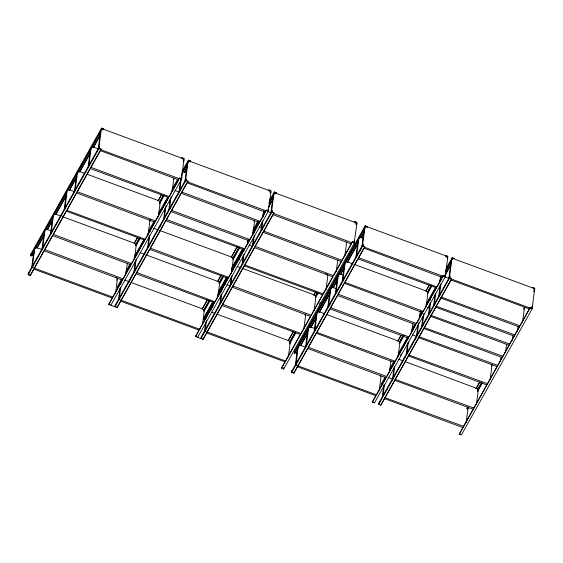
<?xml version="1.0" encoding="UTF-8"?>
<svg xmlns="http://www.w3.org/2000/svg" width="563" height="563" viewBox="0 0 563 563"><rect width="100%" height="100%" fill="white"/><g stroke="black" fill="none" stroke-linecap="round" stroke-linejoin="round"><path stroke-width="0.84" d="M263.646 231.386L272.893 214.658L351.291 243.962L342.086 260.359L263.66 231.111M28.15 274.716L28.347 273.21L99.144 147.049L99.616 147.224L99.461 148.393L101.073 149.336L30.275 275.497L28.15 274.716L98.947 148.548L99.144 147.049M34.061 250.598L31.071 255.933L30.599 255.757L30.789 254.251L101.586 128.09L103.712 128.878L103.465 129.574L101.812 128.962L102.016 128.596L103.669 129.208M31.071 255.933L32.077 253.237M30.275 275.497L33.738 269.072L112.178 298.045L108.715 304.47L117.104 307.567L187.901 181.406L186.29 180.463L186.444 179.294L185.973 179.118L115.169 305.28L114.979 306.786L185.776 180.617L185.973 179.118M31.218 254.765L32.872 255.37L30.789 254.251M31.767 267.115L34.019 249.662M32.921 266.074L32.45 265.898L34.702 248.445L35.173 248.614L35.321 247.446L36.975 248.058L44.055 235.447M34.378 268.185L43.998 250.788L122.396 280.092L112.818 297.158L32.253 267.397M36.975 248.058L43.267 236.594M43.182 247.79L42.711 247.614L44.963 230.161L45.434 230.33L47.243 226.213M46.138 229.366L47.236 229.774L51.838 221.322M52.831 216.143L50.579 233.596L51.05 233.772M56.23 210.189L54.132 213.926L55.786 214.538L65.477 197.022M64.259 209.218L66.511 191.758M64.942 207.993L67.194 190.54L67.666 190.716L76.828 174.389M73.225 179.9L67.813 189.548L69.467 190.16L75.759 178.696M74.52 190.934L76.772 173.474M75.674 189.886L75.203 189.71L77.455 172.257L77.926 172.433L79.334 169.02M76.491 192.884L154.888 222.188L145.31 239.254L66.87 210.288L76.075 193.63M78.074 171.265L79.728 171.87L89.834 153.608M92.311 147.084L93.409 147.492L99.419 136.535M100.51 131.179L98.251 148.632L98.722 148.808M30.599 255.757L101.396 129.596L101.586 128.09M99.616 147.224L98.94 147.415L101.192 129.962L101.664 130.13L101.812 128.962M101.664 130.13L102.016 128.596M101.115 149.005L100.868 149.702L179.308 178.675L179.562 177.971L181.216 178.584L181.004 178.95L181.363 177.415L181.835 177.591L181.645 179.09L110.841 305.259M103.465 129.574L103.712 128.878M115.57 293.112L117.393 278.981L116.921 278.812L117.069 277.643L115.971 277.235M117.892 287.996L117.421 287.827L117.618 286.321L121.481 279.438M117.104 307.567L120.566 301.142L199.006 330.108L195.544 336.54L203.074 339.32L273.878 213.159L272.267 212.216L272.415 211.048L271.943 210.872L201.146 337.033L200.949 338.539L271.753 212.371L271.943 210.872M119.982 288.383L118.589 299.185L119.06 299.361M120.524 284.224L120.841 281.732L121.312 281.901M120.672 287.158L119.279 297.968L119.75 298.144M121.207 283.006L121.531 280.508L122.002 280.684M121.207 300.255L135.957 273.709L214.397 302.683L199.647 329.228L119.082 299.467M125.936 273.998L127.329 263.195M134.487 258.762L136.204 245.461L135.732 245.285L135.887 244.117L134.275 243.174L137.625 237.199M135.373 260.95L133.98 271.76L134.451 271.936M136.021 255.968L136.232 254.3M134.67 270.543L136.169 258.903M136.703 254.743L136.922 253.083L137.393 253.259M149.568 219.739L149.413 220.907L149.885 221.083L148.062 235.214M147.661 247.382L149.054 236.573M149.702 231.583L149.913 229.922M149.744 235.355L148.351 246.158L148.822 246.334M150.279 231.196L150.602 228.705L151.074 228.881M158.323 216.931L160.145 202.8L159.674 202.624L159.829 201.455L158.217 200.512L161.152 195.284M165.135 207.93L163.742 218.733L164.213 218.908M165.67 203.771L165.994 201.28L166.465 201.455M165.923 205.875L164.424 217.515L164.896 217.691M166.458 201.723L166.676 200.062L167.148 200.231M170.265 198.788L168.872 209.591L169.343 209.767M171.053 196.733L169.554 208.373L170.026 208.549L170.856 207.064M172.109 191.716L173.826 178.422L173.355 178.246M181.159 177.781L181.631 177.957L183.883 160.497L183.411 160.328L183.559 159.16L181.905 158.548L182.159 157.844L184.284 158.632L183.2 161.722M108.715 304.47L179.562 177.971M181.905 158.548L182.159 157.844M179.133 191.307L180.632 179.667M181.216 178.584L181.363 177.415M183.411 160.328L183.77 158.794L182.116 158.182M179.815 190.09L181.314 178.45M181.532 176.789L181.962 173.467M182.686 171.638L184.34 172.25L186.388 168.351M185.487 180.997L185.016 180.822L187.268 163.369L187.739 163.544L182.539 172.806L182.067 172.63L188.225 161.665L188.415 160.159L190.54 160.948L190.224 161.764L188.57 161.152L188.844 160.666L190.498 161.278M186.444 179.294L185.699 179.604L187.951 162.151L188.422 162.327L188.57 161.152M188.422 162.327L188.844 160.666M190.224 161.764L190.54 160.948M202.504 324.351L204.221 311.05L203.75 310.882L203.897 309.706L202.286 308.763L207.332 299.776M206.86 314.421L203.869 319.756L203.398 319.58L203.595 318.074L212.603 302.021M203.869 319.756L206.157 314.773M203.074 339.32L206.537 332.895L284.984 361.868L281.563 367.963L283.646 369.075L354.444 242.913L354.634 241.414L354.162 241.238L353.824 241.851M205.72 318.862L204.017 318.581M204.566 330.938L205.636 322.627M206.178 318.468L206.818 313.485M206.431 320.579L205.249 329.721L205.72 329.897M206.966 316.42L207.501 312.268L207.972 312.437L213.856 301.958M217.895 296.926L219.612 283.625L219.141 283.449L219.288 282.281L217.677 281.338L221.034 275.363M221.139 294.372L219.957 303.513L220.429 303.689M221.674 290.212L222.209 286.06L222.681 286.229L217.635 295.216M221.716 293.985L220.64 302.296L221.111 302.465M222.357 288.995L222.892 284.836L223.363 285.012L227.529 277.594M223.363 285.012L223.518 283.843M231.47 273.379L233.293 259.247L232.822 259.071L232.969 257.903L231.358 256.96L236.917 247.058M231.287 276.919L230.218 285.23L230.689 285.399M232.04 271.099L232.47 267.77L232.941 267.946L231.696 270.17M230.9 284.012L231.977 275.694M232.618 270.712L233.152 266.552L233.624 266.728L243.659 248.853M242.189 263.899L243.258 255.581M243.8 251.429L244.011 249.768M242.871 262.675L243.948 254.363M247.65 243.899L248.184 239.747M254.18 220.119L254.026 221.287L254.497 221.456L252.78 234.757M252.449 245.609L253.519 237.297M254.061 233.145L254.701 228.156M254.314 235.25L253.132 244.391L253.603 244.567M254.849 231.09L255.384 226.938L255.855 227.114L258.769 221.928M255.855 227.114L256.01 225.939M254.427 247.565L332.824 276.869L323.246 293.935L244.806 264.962L254.004 248.304M262.105 222.005L261.035 230.316L261.506 230.492M262.858 216.185L263.287 212.863L263.97 211.646L263.435 215.798M262.935 217.304L263.794 210.653M262.787 220.787L261.718 229.099L262.189 229.275M197.669 337.321L268.467 211.16L268.664 209.661L268.192 209.485L268.037 210.653L266.383 210.041L266.067 210.865L187.627 181.891L187.943 181.068M270.641 192.694L270.17 192.518L270.317 191.35L268.664 190.737L268.98 189.914L271.106 190.702L268.389 210.147L267.918 209.971L268.192 209.485M195.544 336.54L266.383 210.041M268.664 190.737L268.98 189.914M270.17 192.518L270.592 190.857L268.938 190.252M270.916 212.701L273.168 195.248M271.598 211.484L273.85 194.031L274.322 194.2L274.821 192.419L276.475 193.032L276.13 193.644L274.477 193.032L274.821 192.419M268.987 202.701L274.195 193.419L274.392 191.913L276.475 193.032M273.576 213.44L351.974 242.744L352.361 241.794L354.014 242.407L354.162 241.238M276.13 193.644L276.517 192.701M283.646 369.075L283.836 367.576M288.369 356.935L290.191 342.804L289.72 342.635L289.875 341.467L288.263 340.516L292.887 332.283M291.972 370.876L291.775 372.375L293.9 373.163L364.697 246.995L363.093 246.052L363.241 244.884L362.769 244.708L291.972 370.876L292.443 371.045M295.864 364.951L295.392 364.782L297.644 347.322L298.116 347.498L294.695 353.592L294.224 353.416L294.414 351.917L365.218 225.756L367.343 226.537C367.273 228.423 363.318 224.869 367.301 226.868M291.916 372.129L292.106 370.63L291.775 372.375L362.572 246.214L362.769 244.708M294.695 353.592L294.843 352.424L296.497 353.036L297.355 351.509M293.9 373.163L297.363 366.731L375.81 395.705L372.389 401.799L374.465 402.918L445.27 276.757L445.46 275.251L444.988 275.075L444.7 276.489M296.546 363.733L296.075 363.557L298.327 346.104L298.798 346.28L298.946 345.112M298.003 365.844L307.623 348.448L386.021 377.752L376.45 394.818L295.878 365.063M299.502 345.316L300.6 345.717L307.307 333.514M305.266 314.034L305.111 315.203L305.582 315.379L303.872 328.679M314.133 310.396L315.843 297.095L315.371 296.919L315.526 295.751L313.873 295.139L315.59 291.831M309.207 326.829L310.86 327.434L315.463 318.989M314.203 331.255L316.455 313.802M317.757 311.585L319.411 312.198L329.102 294.681M327.497 274.42L327.342 275.589L327.814 275.764L325.991 289.896M327.884 306.877L330.136 289.424M329.038 305.836L328.567 305.66L330.819 288.207L331.29 288.376L331.438 287.207L333.092 287.82L337.371 280.198M333.092 287.82L336.984 280.627M336.252 271.612L337.758 259.972M337.659 276.011L335.407 293.471L335.879 293.647M336.561 292.422L336.09 292.253L338.342 274.793L338.813 274.969L338.968 273.801L340.622 274.413L344.317 267.826M340.622 274.413L343.113 274.983M344.943 255.482L346.66 242.181L346.189 242.013M342.93 280.057L345.182 262.604L345.654 262.78L358.237 240.366M345.809 261.612L347.462 262.224L357.146 244.708M356.548 224.574L356.076 224.398L356.224 223.23L354.57 222.617L354.957 221.667L357.083 222.455L354.296 242.027L354.634 241.414M281.521 368.293L352.361 241.794M354.57 222.617L354.957 221.667M356.076 224.398L356.569 222.617L354.915 222.005M355.929 256.897L358.181 239.444M357.906 258.853L436.346 287.827L423.306 311.318L344.866 282.344L357.484 259.599M359.49 237.234L361.143 237.839L363.649 233.117M364.198 228.719L361.946 246.172L362.417 246.348M294.224 353.416L365.021 227.255L365.218 225.756M363.241 244.884L363.093 246.052M363.107 245.13L362.635 244.954L364.887 227.501L365.359 227.67L365.507 226.502M365.359 227.67L365.647 226.263M367.16 227.114L367.343 226.537M380.701 375.303L380.546 376.471L381.017 376.647L379.3 389.948M450.034 278.045L451.646 278.988L380.841 405.156L378.716 404.368L378.913 402.862L449.71 276.7L450.182 276.876L449.914 278.122L451.526 279.065L529.966 308.038L531.669 308.313L531.817 307.145L532.288 307.321L531.606 308.538M381.637 385.585L381.165 385.409L381.355 383.91L385.219 377.027M380.841 405.156L451.688 278.657M383.853 384.965L382.354 396.605L383.037 395.388L384.43 384.578M384.395 380.813L384.606 379.145L385.289 377.928L385.761 378.104M385.078 379.589L385.289 377.928M384.325 398.555L462.772 427.528M384.951 397.837L385.015 397.337M389.561 371.657L390.961 360.855M394.009 367.512L392.615 378.322L393.298 377.097L394.691 366.295M398.111 356.421L399.829 343.127L399.357 342.951L399.512 341.783L397.9 340.84L400.835 335.604M394.593 380.271L473.033 409.245M395.212 379.553L395.275 379.054M406.767 354.113L406.296 353.937L407.689 343.134M408.224 338.975L408.442 337.314M406.296 353.937L406.979 352.719L408.372 341.917M408.274 355.893L486.714 384.867M411.687 332.874L412.869 323.732M408.893 355.176L408.956 354.676M417.028 335.829L416.557 335.654L417.95 324.851M416.557 335.654L417.239 334.436L418.745 322.803M419.322 318.637L420.287 311.156M418.534 337.61L496.974 366.583M419.154 336.892L419.217 336.392M426.163 306.448L427.873 293.147L427.401 292.971L427.556 291.803L425.945 290.86L429.302 284.885M422.159 326.688L421.687 326.512L422.975 316.54M421.687 326.512L422.37 325.294L423.876 313.654M423.665 328.468L502.105 357.442M424.284 327.75L424.347 327.251M429.921 303.52L428.527 314.323L429.21 313.105L430.604 302.296M430.35 300.192L430.779 296.87L431.462 295.652L431.934 295.821M431.251 297.313L431.462 295.652M430.505 316.279L508.945 345.246M431.124 315.561L431.188 315.062M435.051 294.379L433.658 305.181L434.34 303.964L435.734 293.154M435.699 289.389L435.91 287.728M435.635 307.138L514.075 336.104M436.255 306.42L436.318 305.913M439.844 282.07L440.59 276.25M440.182 285.23L438.788 296.039L439.471 294.822L440.864 284.012M440.829 280.247L441.04 278.586L441.723 277.362L442.194 277.538M441.406 279.86L441.723 277.362M447.578 258.044L447.106 257.868L447.254 256.7L445.6 256.088L445.783 255.511L447.909 256.292L445.326 275.497L444.854 275.321L449.992 266.172M372.34 402.13L443.187 275.638L444.84 276.25M445.6 256.088L445.783 255.511M440.766 297.996L519.206 326.962M441.385 297.271L441.448 296.771M447.106 257.868L447.395 256.454L445.741 255.841M451.85 259.325L451.167 260.542L448.915 277.995L449.598 276.778L451.85 259.325L452.321 259.501M378.716 404.368L449.52 278.206L449.71 276.7M451.962 259.247L452.159 257.741L454.285 258.53L452.589 258.255L452.434 259.423L451.962 259.247L445.53 270.719M450.886 279.952L529.326 308.925M459.288 434.122L530.128 307.63L531.782 308.235L531.929 307.067L532.401 307.243L532.211 308.749L461.414 434.91L459.288 434.122L530.128 307.63M463.455 426.311L384.972 397.675M466.157 422.602L467.98 408.471L467.508 408.295L467.663 407.126L466.98 408.344M473.715 408.027L395.233 379.385M476.418 404.318L478.24 390.187L477.769 390.011L477.924 388.843L405.226 361.643M487.396 383.649L408.914 355.007M491.605 364.465L491.45 365.633L491.921 365.809L490.211 379.103M497.657 365.359L419.175 336.723M500.472 360.82L500.901 357.498M502.787 356.217L424.305 327.582M505.49 352.508L506.566 344.197M509.628 344.028L431.145 315.393M512.33 340.319L512.872 336.167M514.758 334.886L436.276 306.251M517.46 331.178L518.108 326.195M519.888 325.745L441.406 297.109M522.591 322.036L524.413 307.905L523.942 307.736M532.288 307.321L534.54 289.868L534.069 289.692L534.224 288.523L452.469 258.333M534.653 289.79L534.85 288.284L532.725 287.503L534.336 288.446L534.181 289.614L534.653 289.79L533.801 291.317M35.736 246.707L38.235 242.252M39.072 240.767L39.903 239.289M40.733 237.804L43.231 233.349M48.066 224.736L50.135 221.048M58.749 205.706L60.424 202.722M63.781 196.74L65.456 193.756M75.724 175.452L76.976 173.221M80.171 167.528L81.009 166.036M81.846 164.537L83.528 161.553M86.878 155.571L88.975 151.834M92.606 145.367L93.458 143.846M94.739 141.566L96.442 138.533M35.173 248.614L44.751 231.548L44.28 231.379L42.028 248.832L42.499 249.008M45.434 230.33L53.302 216.312M66.561 192.68L53.985 215.094L53.513 214.918L51.261 232.378L51.733 232.547M77.926 172.433L90.924 149.272L90.453 149.096L88.201 166.549L88.672 166.725M100.552 132.108L91.607 148.055L91.136 147.879L88.884 165.332L89.355 165.508M32.872 255.37L34.153 253.09M47.236 229.774L52.619 220.182M55.786 214.538L66.272 195.861M69.467 190.16L76.962 176.803M79.728 171.87L90.214 153.192M93.409 147.492L100.65 134.592M134.233 243.512L137.583 237.53M158.175 200.843L161.525 194.868M135.887 244.117L139.237 238.142M159.829 201.455L163.179 195.481M183.559 159.16L183.77 158.794M135.732 245.285L139.504 238.564M159.674 202.624L163.446 195.903M116.71 280.205L117.393 278.981M136.204 245.461L139.976 238.74M149.885 221.083L150.715 219.598M159.463 204.017L164.34 195.326M173.144 179.639L173.826 178.422M125.767 271.795L130.06 264.146M134.353 256.503L143.79 239.683M148.512 231.266L154.086 221.329M158.379 213.687L167.394 197.627M172.109 189.217L177.69 179.273M181.983 171.631L188.415 160.159M117.421 287.827L121.531 280.508M125.732 273.02L130.771 264.04M134.135 258.044L144.044 240.387M147.823 233.659L154.445 221.85M158.294 214.989L168.295 197.177M171.806 190.92L178.464 179.048M184.34 172.25L187.141 167.26M181.631 177.957L181.835 177.591M128.99 281.669L129.835 280.17M159.934 226.523L160.793 225.003M177.936 194.446L178.767 192.968M186.015 180.948L186.29 180.463M202.244 309.101L207.29 300.114M217.635 281.669L220.992 275.694M231.316 257.291L237.304 246.629M203.897 309.706L208.943 300.726M219.288 282.281L222.645 276.306M232.969 257.903L238.958 247.234M270.317 191.35L270.592 190.857M203.75 310.882L209.211 301.142M219.141 283.449L223.335 275.983M232.822 259.071L239.233 247.643M204.221 311.05L210.105 300.572M219.612 283.625L223.384 276.905M233.293 259.247L239.704 247.819M218.184 292.077L226.333 277.552M231.484 268.375L242.21 249.261M252.935 230.147L257.657 221.731M269.241 201.09L274.392 191.913M203.398 319.58L213.384 301.782M218.008 293.548L226.643 278.157M231.639 269.255L242.766 249.423M253.033 231.126L258.297 221.752M208.542 310.523L209.387 309.024M210.224 307.525L212.744 303.035M220.309 289.558L221.153 288.059M224.348 282.359L225.179 280.874M226.016 279.389L226.847 277.911M235.031 263.322L237.537 258.853M247.41 241.26L248.248 239.775M272.119 197.233L272.956 195.741M247.263 242.428L248.508 240.204M252.674 232.779L254.757 229.071M269.044 203.623L273.224 196.17M268.382 207.198L272.14 200.491M210.618 310.382L211.456 308.883M212.3 307.391L213.138 305.892M220.703 292.415L221.541 290.916M238.775 260.212L239.613 258.72M268.333 207.536L272.935 199.337M268.389 210.147L268.664 209.661M272.07 211.66L272.415 211.048M207.641 330.924L221.935 305.47L300.375 334.436L285.624 360.982L205.059 331.22M273.541 213.497L273.921 212.828M288.221 340.854L293.26 331.867M313.873 295.139L315.54 292.162M289.875 341.467L294.913 332.48M315.526 295.751L317.194 292.774M356.224 223.23L356.569 222.617M289.72 342.635L295.603 332.149M315.371 296.919L317.462 293.196M289.509 344.028L295.659 333.071M315.843 297.095L317.933 293.372M319.446 304.119L320.284 302.634M298.798 346.28L308.376 329.214L307.905 329.038L305.653 346.491L306.124 346.667M316.512 314.717L309.059 327.997L308.587 327.821L306.335 345.274L306.807 345.45M330.185 290.346L317.609 312.761L317.138 312.585L314.886 330.038L315.357 330.214M331.29 288.376L338.131 276.187M338.813 274.969L344.971 263.998L344.5 263.822L342.248 281.282L342.719 281.451M364.669 228.895L359.335 238.402L358.863 238.226L356.611 255.679L357.083 255.855M341.072 273.344L343.536 268.959M300.6 345.717L307.679 333.106M310.86 327.434L316.244 317.842M319.411 312.198L330.312 292.774M347.462 262.224L357.941 243.547M361.143 237.839L364.015 232.723M309.706 340.284L310.53 338.806M317.032 327.223L317.87 325.731M329.89 304.309L330.748 302.788M340.664 285.11L341.488 283.646M360.369 250.007L361.186 248.543M364.747 246.664L364.564 247.241L443.004 276.215L443.187 275.638M397.858 341.171L401.208 335.196M425.902 291.191L429.259 285.216M399.512 341.783L402.862 335.801M427.556 291.803L430.913 285.828M399.357 342.951L403.551 335.478M427.401 292.971L431.596 285.504M399.829 343.127L404.023 335.654M427.873 293.147L431.652 286.426M389.941 368.617L393.804 361.735M398.52 353.325L407.535 337.265M411.82 329.622L414.825 324.267M419.118 316.617L422.123 311.269M425.987 304.386L435.424 287.566M440.146 279.157L441.427 276.862M446.149 268.452L452.159 257.741M381.165 385.409L385.458 377.766M389.315 370.883L394.466 361.706M397.9 355.591L408.196 337.237M411.63 331.121L415.494 324.239M419.351 317.356L422.356 312.008M426.219 305.125L436.086 287.538M439.52 281.423L442.096 276.834M408.302 337.807L395.261 361.298L316.814 332.325L329.855 308.834L408.252 338.138M445.572 271.655L451.146 261.718M445.227 274.92L450.808 264.983M400.511 355.352L401.349 353.853M386.246 390.806L387.105 389.279M391.827 380.862L392.685 379.335M404.269 358.694L405.128 357.16M414.994 339.573L415.853 338.046M420.575 329.636L421.434 328.109M422.292 326.575L423.151 325.048M476.087 388.435L479.521 382.312M476.045 388.766L479.901 381.883M466.966 408.492L467.825 406.965M477.698 389.378L481.126 383.255M467.248 408.893L468.106 407.366M477.544 390.546L481.837 382.896M491.274 366.077L492.132 364.55M477.558 391.405L478.24 390.187M523.731 309.122L524.413 307.905M533.858 291.085L534.54 289.868M467.719 409.069L468.578 407.542M477.586 391.482L482.308 383.072M523.928 308.904L524.786 307.377M531.134 308.369L531.817 307.145M531.071 308.601L531.929 307.067M531.542 308.77L532.401 307.243M103.508 129.244L181.955 158.21M190.266 161.433L268.713 190.407M367.203 226.783L445.643 255.757M276.173 193.313L354.613 222.286M101.396 129.596L101.868 129.764M183.615 159.962L184.087 160.138M188.225 161.665L188.696 161.834M270.444 192.032L270.916 192.201M274.195 193.419L274.667 193.588M356.414 223.785L356.886 223.954M365.021 227.255L365.493 227.431M447.24 257.622L447.712 257.798M184.382 171.912L186.839 172.82M361.186 237.509L363.635 238.416M449.598 276.778L450.069 276.954M98.947 148.548L101.073 149.336M179.52 178.309L181.645 179.09M185.776 180.617L187.901 181.406M266.341 210.379L268.467 211.16M271.753 212.371L273.878 213.159M352.318 242.132L354.444 242.913M99.257 148.759L100.911 149.371M179.351 178.337L180.456 178.745M449.52 278.206L451.646 278.988M530.086 307.961L532.211 308.749M266.109 210.534L267.214 210.935M362.572 246.214L364.697 246.995M443.144 275.969L445.27 276.757M93.451 147.161L98.356 148.97M267.925 211.526L271.19 212.737M444.861 276.947L448.943 278.46M174.938 190.498L179.027 192.011M259.339 226.826L261.788 227.726M256.559 226.143L257.664 226.551M439.471 294.822L439.942 294.991M347.505 261.886L352.403 263.702M354.043 264.3L425.945 290.86M79.77 171.539L84.675 173.348M87.124 174.256L158.217 200.512M434.34 303.964L434.812 304.14M427.76 307.426L430.209 308.327M249.078 245.109L252.344 246.312M325.843 273.808L326.948 274.216M429.21 313.105L429.682 313.281M419.491 316.983L419.963 317.152M69.509 189.822L74.415 191.638M333.141 287.489L336.407 288.692M422.37 325.294L422.841 325.47M153.734 228.289L157.823 229.795M159.456 230.401L231.358 256.96M237.107 266.44L240.373 267.65M242.013 268.248L313.915 294.808M233.779 265.56L234.877 265.968M417.239 334.436L417.711 334.612M412.369 334.851L416.451 336.357M55.828 214.2L60.734 216.016M62.366 216.614L134.275 243.174M319.46 311.867L324.358 313.675M326.814 314.583L397.9 340.84M140.053 252.667L144.142 254.18M145.775 254.779L217.677 281.338M226.847 284.723L230.112 285.934M224.067 284.048L225.172 284.456M406.979 352.719L407.45 352.895M47.278 229.444L51.367 230.95M398.688 359.229L402.77 360.735M310.91 327.103L314.991 328.609M393.298 377.097L393.769 377.273M37.017 247.727L41.922 249.536M124.662 280.092L129.567 281.908M131.2 282.506L202.286 308.763M211.456 312.148L214.721 313.359M217.177 314.267L288.263 340.516M388.428 377.513L392.51 379.026M208.127 311.269L209.781 311.881M300.649 345.386L305.547 347.195M203.595 318.074L205.009 318.602M383.037 395.388L383.509 395.557M28.347 273.21L28.819 273.386M115.169 305.28L115.64 305.456M378.913 402.862L379.385 403.038M28.664 274.554L30.318 275.166M108.758 304.14L109.862 304.548M115.492 306.624L117.146 307.236M195.586 336.202L196.691 336.611M202.018 338.581L203.116 338.989M459.331 433.791L460.428 434.2M292.844 372.417L293.942 372.826M372.389 401.799L374.043 402.411M44.681 249.564L123.079 278.875L130.947 264.856L52.549 235.552L44.681 249.564M53.232 234.328L131.629 263.632L144.67 240.141L66.23 211.167L53.232 234.328M77.173 191.666L155.571 220.97L168.611 197.479L90.171 168.506L77.173 191.666M90.854 167.288L169.259 196.593L178.626 179.893L100.228 150.588L90.854 167.288M136.64 272.492L215.038 301.796L228.078 278.305L149.638 249.332L136.64 272.492M150.321 248.114L228.719 277.418L244.152 249.662L165.712 220.689L150.321 248.114M166.395 219.471L244.792 248.776L249.24 240.851L170.842 211.547L166.395 219.471M171.525 210.33L249.923 239.634L259.501 222.568L181.103 193.264L171.525 210.33M181.786 192.039L260.183 221.343L265.384 212.082L186.986 182.778L181.786 192.039M222.617 304.245L301.015 333.549L310.593 316.49L232.195 287.179L222.617 304.245M232.878 285.962L311.276 315.266L322.606 294.822L244.166 265.849L232.878 285.962M255.109 246.348L333.507 275.652L341.403 261.577L263.005 232.273L255.109 246.348M308.313 347.23L386.711 376.534L394.572 362.516L316.174 333.212L308.313 347.23M330.544 307.616L408.942 336.92L415.783 324.731L337.385 295.42L330.544 307.616M338.067 294.203L416.465 323.507L422.623 312.535L344.225 283.231L338.067 294.203M358.589 257.636L436.987 286.94L442.321 277.432L363.923 248.128L358.589 257.636"/></g></svg>
